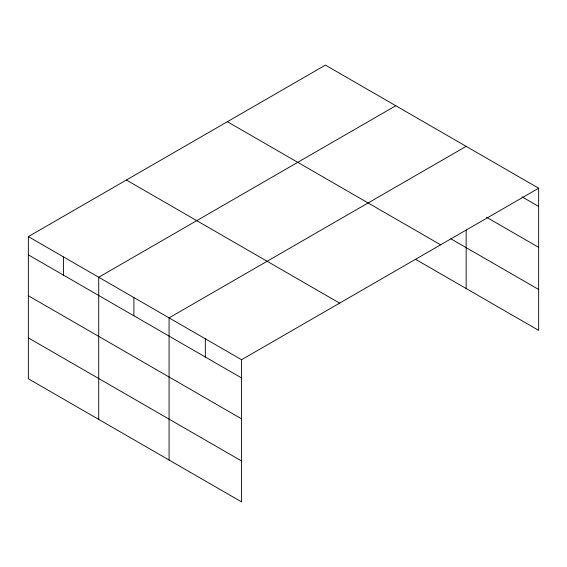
<?xml version="1.0" encoding="UTF-8"?>
<svg xmlns="http://www.w3.org/2000/svg" width="567" height="567" viewBox="0 0 567 567"><rect width="100%" height="100%" fill="white"/><g stroke="black" fill="none" stroke-linecap="round" stroke-linejoin="round"><path stroke-width="0.85" d="M28.35 236.616L241.577 359.726L241.577 501.894L28.35 378.784L28.35 236.616L325.423 65.106L538.65 188.216L538.65 330.384L415.675 259.381M395.787 105.731L98.715 277.242L98.715 419.41M466.152 146.357L169.079 317.867L169.079 460.035M241.577 359.726L538.65 188.216M522.037 196.855L538.65 206.445M486.543 217.26L538.65 247.347M450.857 238.792L538.65 289.482M227.388 121.707L440.616 244.816M126.384 180.023L339.612 303.125M28.35 254.852L241.577 377.962M28.35 295.747L241.577 418.857M28.35 337.889L241.577 460.992M466.152 230.067L466.152 288.525M205.332 338.797L205.332 357.033M133.897 297.555L133.897 315.791M63.532 256.929L63.532 275.165"/></g></svg>
